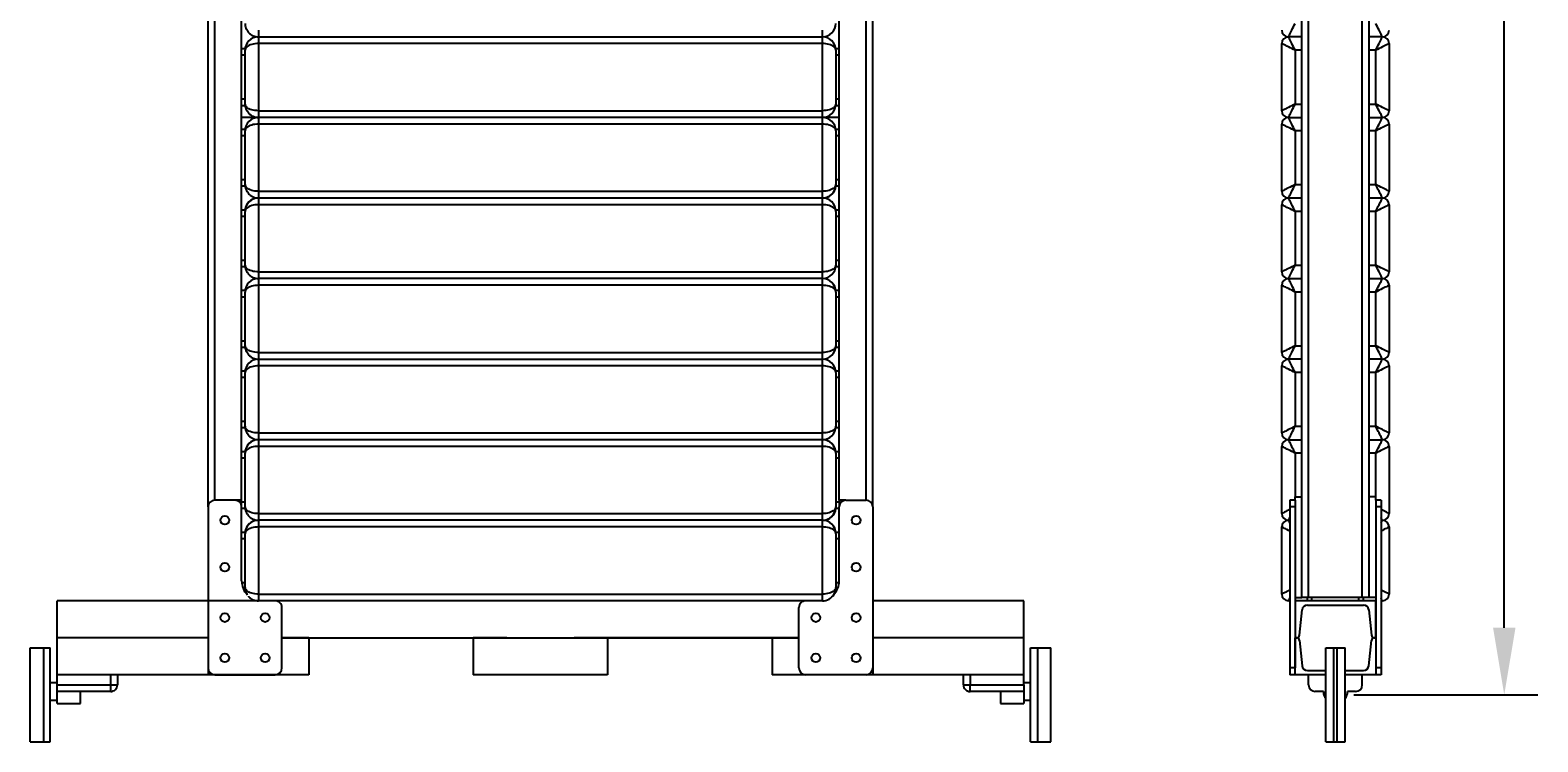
# Model space of a CAD drawing. Header units: millimetres. Extents: x -760 to 1485, y -100 to 3999.
# Drawn here: x -760 to 1485, y -100 to 960 of the extents above; entities that cross this region are included whole.
import ezdxf

# ---------------------------------------------------------------- set-up
doc = ezdxf.new("R2010")
doc.units = ezdxf.units.MM
doc.linetypes.add('SLD-Solid', pattern=[0])
doc.styles.get("Standard").update_dxf_attribs({"font": 'verdanai.ttf'})
doc.dimstyles.new('DimStyleALPx2', dxfattribs={"dimscale": 40, "dimtxt": 2.5, "dimasz": 2.5, "dimexe": 1.25, "dimexo": 0.625, "dimtad": 1, "dimdsep": 46, "dimtxsty": 'Standard', "dimcen": 2.5, "dimclrd": 60, "dimclre": 60, "dimadec": 0, "dimazin": 0, "dimtfac": 1, "dimtofl": 0, "dimtmove": 0, "dimatfit": 3, "dimfxl": 1, "dimarcsym": 0})

# ---------------------------------------------------------------- blocks, each defined once
blk = doc.blocks.new('*D1')
at = {"color": 60, "linetype": 'ByBlock', "lineweight": -2, "transparency": 16777216}
for p, q in [((1211.5, 3285), (1485.4, 3285)), ((1435.4, 70), (1435.4, 3185)), ((1211.5, -30), (1485.4, -30))]:
    blk.add_line(p, q, dxfattribs=at)
at = {"color": 60, "transparency": 16777216}
for points in [[(1418.7, 3185), (1452.1, 3185), (1435.4, 3285)], [(1418.7, 70), (1452.1, 70), (1435.4, -30)]]:
    blk.add_solid(points, dxfattribs=at)
at = {"layer": 'Defpoints', "color": 0, "transparency": 16777216}
for p in [(1186.5, 3285), (1435.4, 3285), (1186.5, -30)]:
    blk.add_point(p, dxfattribs=at)
at = {"color": 0, "transparency": 16777216, "insert": (1358.3, 1627.5), "char_height": 100, "attachment_point": 5, "rotation": 90}
blk.add_mtext('3315', dxfattribs=at)

msp = doc.modelspace()

# ---------------------------------------------------------------- linework, layer by layer
at = {"color": 7, "linetype": 'Continuous', "lineweight": 25}
for p, q in [((1134, 115), (1134, 3140)), ((1144, 115), (1144, 3140)), ((1224, 115), (1224, 3140)), ((1234, 265), (1234, 2989.999)), ((1134, 950), (1114, 950)), ((1254, 950), (1234, 950)), ((1104, 840), (1104, 940)), ((1124, 930), (1124, 850)), ((1244, 850), (1244, 930)), ((1264, 940), (1264, 840)), ((1104, 720), (1104, 820)), ((1114, 830), (1134, 830)), ((1124, 810), (1124, 730)), ((1234, 830), (1254, 830)), ((1244, 730), (1244, 810)), ((1264, 820), (1264, 720)), ((1104, 600), (1104, 700)), ((1134, 710), (1114, 710)), ((1254, 710), (1234, 710)), ((1264, 700), (1264, 600)), ((1124, 690), (1124, 610)), ((1244, 610), (1244, 690)), ((1114, 590), (1134, 590)), ((1234, 590), (1254, 590)), ((1104, 480), (1104, 580)), ((1124, 570), (1124, 490)), ((1244, 490), (1244, 570)), ((1264, 580), (1264, 480)), ((1104, 360), (1104, 460)), ((1134, 470), (1114, 470)), ((1124, 450), (1124, 370)), ((1254, 470), (1234, 470)), ((1244, 370), (1244, 450)), ((1264, 460), (1264, 360)), ((1104, 240), (1104, 340)), ((1114, 350), (1134, 350)), ((1234, 350), (1254, 350)), ((1264, 340), (1264, 240)), ((1124, 260), (1116, 260)), ((1116, 260), (1116, 250)), ((1124, 250), (1116, 250)), ((1116, 250), (1116, 10)), ((1124, 260), (1124, 265)), ((1124, 265), (1134, 265)), ((1124, 260), (1124, 250)), ((1124, 250), (1124, 10)), ((1134, 115), (1134, 265)), ((1234, 115), (1234, 265)), ((1244, 265), (1234, 265)), ((1244, 260), (1244, 265)), ((1252, 260), (1244, 260)), ((1244, 260), (1244, 250)), ((1252, 250), (1244, 250)), ((1244, 250), (1244, 10)), ((1252, 260), (1252, 250)), ((1252, 250), (1252, 10)), ((1116, 230), (1114, 230)), ((1254, 230), (1252, 230)), ((1104, 120), (1104, 220)), ((1264, 220), (1264, 120)), ((1124, 115), (1134, 115)), ((1144, 115), (1134, 115)), ((1224, 115), (1144, 115)), ((1234, 115), (1224, 115)), ((1244, 115), (1234, 115)), ((1116, 110), (1114, 110)), ((1124, 110), (1124, 55)), ((1244, 110), (1124, 110)), ((1130.364, 59.029), (1134.306, 96.536)), ((1142.262, 103.7), (1225.737, 103.7)), ((1233.694, 96.536), (1237.636, 59.029)), ((1244, 55), (1244, 110)), ((1254, 110), (1252, 110)), ((1124, 55), (1125.889, 55)), ((1124, 0), (1124, 55)), ((1130.364, 50.97), (1134.306, 13.464)), ((1233.694, 13.464), (1237.636, 50.97)), ((1242.111, 55), (1244, 55)), ((1244, 55), (1244, 0)), ((1124, 10), (1116, 10)), ((1116, 10), (1116, 0)), ((1142.262, 6.3), (1169.5, 6.3)), ((1198.5, 6.3), (1225.737, 6.3)), ((1252, 10), (1244, 10)), ((1252, 10), (1252, 0)), ((1124, 0), (1116, 0)), ((1144, 0), (1124, 0)), ((1144, -15), (1144, 0)), ((1169.5, 0), (1144, 0)), ((1224, 0), (1198.5, 0)), ((1224, -15), (1224, 0)), ((1244, 0), (1224, 0)), ((1252, 0), (1244, 0)), ((1166, -25), (1154, -25)), ((1214, -25), (1202, -25))]:
    msp.add_line(p, q, dxfattribs=at)
at = {"color": 7, "linetype": 'SLD-Solid', "lineweight": 25}
for p, q in [((-495, 250), (-495, 3000)), ((-445, 259.999), (-445, 3000)), ((445, 259.999), (445, 3000)), ((495, 250), (495, 3000)), ((-420, 960), (-420, 950)), ((-420, 950), (-420, 940)), ((-420, 950), (420, 950)), ((420, 950), (420, 960)), ((420, 940), (420, 950)), ((420.786, 949.985), (420.049, 950)), ((-445, 932.5), (-440, 932.5)), ((-440, 932.5), (-440, 930.572)), ((-440, 849.999), (-440, 929.999)), ((-420, 940), (-420, 839.999)), ((420, 940), (-420, 940)), ((420, 839.999), (420, 940)), ((440, 930.569), (440, 932.5)), ((440, 932.5), (445, 932.5)), ((440, 929.999), (440, 849.999)), ((-440, 847.5), (-445, 847.5)), ((-420, 839.999), (-420, 830)), ((-420, 839.999), (420, 839.999)), ((420, 830), (420, 839.999)), ((440, 847.5), (440, 849.999)), ((445, 847.5), (440, 847.5)), ((-420.314, 830), (-445, 830)), ((-445, 812.5), (-440, 812.5)), ((-440, 812.5), (-440, 810.571)), ((-440, 730), (-440, 809.999)), ((420, 830), (-420, 830)), ((-420, 830), (-420, 820)), ((-420, 820), (-420, 719.999)), ((420, 820), (-420, 820)), ((420, 820), (420, 830)), ((420, 719.999), (420, 820)), ((420.786, 829.985), (420.049, 830)), ((445, 830), (420.238, 830)), ((440, 810.569), (440, 812.5)), ((440, 812.5), (445, 812.5)), ((440, 809.999), (440, 730)), ((-440, 727.5), (-445, 727.5)), ((-420, 719.999), (-420, 710)), ((-420, 719.999), (420, 719.999)), ((420, 710), (420, 719.999)), ((440, 727.5), (440, 730)), ((445, 727.5), (440, 727.5)), ((420, 710), (-420, 710)), ((-420, 710), (-420, 700)), ((-420, 700), (-420, 599.999)), ((420, 700), (-420, 700)), ((420, 700), (420, 710)), ((420, 599.999), (420, 700)), ((420.786, 709.985), (420.049, 710)), ((-445, 692.5), (-440, 692.5)), ((-440, 692.5), (-440, 690.571)), ((-440, 610), (-440, 690)), ((440, 690.569), (440, 692.5)), ((440, 692.5), (445, 692.5)), ((440, 690), (440, 610)), ((-440, 607.5), (-445, 607.5)), ((440, 607.5), (440, 610)), ((445, 607.5), (440, 607.5)), ((-420, 599.999), (-420, 589.999)), ((-420, 599.999), (420, 599.999)), ((420, 589.999), (-420, 589.999)), ((-420, 589.999), (-420, 580)), ((420, 589.999), (420, 599.999)), ((420, 580), (420, 589.999)), ((-445, 572.499), (-440, 572.499)), ((-440, 572.499), (-440, 570.571)), ((-440, 490), (-440, 570)), ((-420, 580), (-420, 480)), ((420, 580), (-420, 580)), ((420, 480), (420, 580)), ((440, 570.569), (440, 572.499)), ((440, 572.499), (445, 572.499)), ((440, 570), (440, 490)), ((-440, 487.499), (-445, 487.499)), ((-420, 480), (-420, 469.999)), ((-420, 480), (420, 480)), ((420, 469.999), (420, 480)), ((440, 487.499), (440, 490)), ((445, 487.499), (440, 487.499)), ((-445, 452.499), (-440, 452.499)), ((-440, 452.499), (-440, 450.571)), ((-440, 370), (-440, 450)), ((-420, 469.999), (-420, 460)), ((-420, 469.999), (420, 469.999)), ((-420, 460), (-420, 360)), ((420, 460), (-420, 460)), ((420, 460), (420, 469.999)), ((420, 360), (420, 460)), ((420.786, 469.985), (420.049, 469.999)), ((440, 450.569), (440, 452.499)), ((440, 452.499), (445, 452.499)), ((440, 450), (440, 370)), ((-440, 367.499), (-445, 367.499)), ((-420, 360), (-420, 349.999)), ((420, 349.999), (420, 360)), ((440, 367.499), (440, 370)), ((445, 367.499), (440, 367.499)), ((420, 349.999), (-420, 349.999)), ((-50, 349.999), (-420, 349.999)), ((-420, 349.999), (-420, 339.999)), ((-420, 339.999), (-420, 240)), ((420, 339.999), (420, 349.999)), ((420, 240), (420, 339.999)), ((-445, 332.5), (-440, 332.5)), ((-440, 332.5), (-440, 330.571)), ((-440, 250), (-440, 330)), ((440, 330.569), (440, 332.5)), ((440, 332.5), (445, 332.5)), ((440, 330), (440, 250)), ((-495, 250), (-495, 9.999)), ((-455, 259.999), (-485, 259.999)), ((-445, 259.999), (-455, 259.999)), ((-445, 250), (-445, 259.999)), ((-445, 139.999), (-445, 250)), ((-440, 247.499), (-445, 247.499)), ((440, 247.499), (440, 250)), ((445, 247.499), (440, 247.499)), ((445, 259.999), (445, 250)), ((455, 259.999), (445, 259.999)), ((445, 139.999), (445, 250)), ((455, 259.999), (485, 259.999)), ((495, 250), (495, 9.999)), ((-420, 240), (-420, 230)), ((420, 230), (-420, 230)), ((-50, 230), (-420, 230)), ((-420, 230), (-420, 219.999)), ((420, 230), (420, 240)), ((420, 219.999), (420, 230)), ((-445, 212.5), (-440, 212.5)), ((-440, 212.5), (-440, 210.571)), ((-440, 130), (-440, 210)), ((-420, 219.999), (-420, 120)), ((420, 120), (420, 219.999)), ((440, 210.569), (440, 212.5)), ((440, 212.5), (445, 212.5)), ((440, 210), (440, 130)), ((-440, 127.5), (-442.272, 127.5)), ((-420, 120), (-420, 110)), ((420, 110), (420, 120)), ((440, 127.5), (440, 130)), ((442.272, 127.5), (440, 127.5)), ((-50, 110), (-720, 110)), ((420, 110), (-394.999, 110)), ((-385, 9.999), (-385, 99.999)), ((385, 9.999), (385, 99.999)), ((720, 110), (495, 110)), ((-495, 54.999), (-720, 54.999)), ((-385, 54.999), (-50, 54.999)), ((-345, 54.999), (-385, 54.999)), ((-345, 54.999), (-345, 0)), ((-100, 54.999), (385, 54.999)), ((-50, 54.999), (-100, 54.999)), ((-100, 54.999), (-100, 0)), ((345, 54.999), (50, 54.999)), ((100, 54.999), (100, 0)), ((385, 54.999), (345, 54.999)), ((345, 54.999), (345, 0)), ((720, 54.999), (495, 54.999)), ((-705, 0), (-720, 0)), ((-720, -15), (-720, 0)), ((-345, 0), (-720, 0)), ((-695, 0), (-705, 0)), ((-640, -15), (-640, 0)), ((-630, 0), (-630, -15)), ((-495, 9.999), (-495, 0)), ((-485, 0), (-395, 0)), ((100, 0), (-100, 0)), ((-50, 0), (-100, 0)), ((720, 0), (345, 0)), ((485, 0), (395, 0)), ((495, 9.999), (495, 0)), ((630, -15), (630, 0)), ((640, 0), (640, -15)), ((705, 0), (695, 0)), ((720, 0), (705, 0)), ((720, -15), (720, 0)), ((-720, -12), (-730, -12)), ((-720, -15), (-640, -15)), ((-720, -25.001), (-720, -15)), ((-640, -25.001), (-640, -15)), ((-640, -15), (-630, -15)), ((630, -15), (640, -15)), ((640, -25.001), (640, -15)), ((640, -15), (720, -15)), ((730, -12), (720, -12)), ((720, -15), (720, -25.001)), ((-730, -38), (-720, -38)), ((-640, -25.001), (-720, -25.001)), ((-720, -43), (-720, -25.001)), ((-720, -43), (-685, -43)), ((-685, -43), (-685, -25.001)), ((720, -25.001), (640, -25.001)), ((685, -25.001), (685, -43)), ((685, -43), (720, -43)), ((720, -25.001), (720, -43)), ((720, -38), (730, -38))]:
    msp.add_line(p, q, dxfattribs=at)
at = {"color": 8, "linetype": 'SLD-Solid', "lineweight": 25}
for p, q in [((-485, 259.999), (-485, 3000)), ((485, 259.999), (485, 3000)), ((-440, 922.5), (-445, 922.5)), ((445, 922.5), (440, 922.5)), ((-445, 857.5), (-440, 857.5)), ((440, 857.5), (445, 857.5)), ((-440, 802.5), (-445, 802.5)), ((445, 802.5), (440, 802.5)), ((-445, 737.499), (-440, 737.499)), ((440, 737.499), (445, 737.499)), ((-440, 682.5), (-445, 682.5)), ((445, 682.5), (440, 682.5)), ((-445, 617.499), (-440, 617.499)), ((440, 617.499), (445, 617.499)), ((-440, 562.5), (-445, 562.5)), ((445, 562.5), (440, 562.5)), ((-445, 497.499), (-440, 497.499)), ((440, 497.499), (445, 497.499)), ((-440, 442.5), (-445, 442.5)), ((445, 442.5), (440, 442.5)), ((-445, 377.5), (-440, 377.5)), ((-420, 360), (-50, 360)), ((-420, 360), (420, 360)), ((440, 377.5), (445, 377.5)), ((420, 339.999), (-420, 339.999)), ((-50, 339.999), (-420, 339.999)), ((-440, 322.499), (-445, 322.499)), ((445, 322.499), (440, 322.499)), ((-445, 257.5), (-440, 257.5)), ((440, 257.5), (445, 257.5)), ((-420, 240), (-50, 240)), ((-420, 240), (420, 240)), ((-440, 202.499), (-445, 202.499)), ((420, 219.999), (-420, 219.999)), ((-50, 219.999), (-420, 219.999)), ((445, 202.499), (440, 202.499)), ((-444.896, 137.5), (-440, 137.5)), ((440, 137.5), (444.896, 137.5)), ((-420, 120), (-50, 120)), ((-420, 120), (420, 120))]:
    msp.add_line(p, q, dxfattribs=at)
at = {"color": 8, "linetype": 'Continuous', "lineweight": 25}
for p, q in [((1134, 930), (1124, 930)), ((1244, 930), (1234, 930)), ((1124, 850), (1134, 850)), ((1234, 850), (1244, 850)), ((1134, 810), (1124, 810)), ((1244, 810), (1234, 810)), ((1124, 730), (1134, 730)), ((1234, 730), (1244, 730)), ((1134, 690), (1124, 690)), ((1244, 690), (1234, 690)), ((1124, 610), (1134, 610)), ((1234, 610), (1244, 610)), ((1134, 570), (1124, 570)), ((1244, 570), (1234, 570)), ((1124, 490), (1134, 490)), ((1234, 490), (1244, 490)), ((1134, 450), (1124, 450)), ((1244, 450), (1234, 450)), ((1124, 370), (1134, 370)), ((1234, 370), (1244, 370)), ((1134, 330), (1124, 330)), ((1124, 330), (1124, 265)), ((1244, 330), (1234, 330)), ((1244, 265), (1244, 330)), ((1142.386, 110), (1142.386, 115)), ((1149, 110), (1149, 115)), ((1219, 110), (1219, 115)), ((1225.614, 110), (1225.614, 115))]:
    msp.add_line(p, q, dxfattribs=at)
for p, q in [((-720, 0), (-720, 110)), ((720, 0), (720, 110)), ((-740, 39.999), (-740, -100)), ((740, 39.999), (740, -100))]:
    msp.add_line(p, q)
at = {"color": 2, "linetype": 'SLD-Solid', "lineweight": 25, "true_color": 0xf1eb1f}
for p, q in [((-760, -100), (-760, 40)), ((-760, 40), (-730, 40)), ((-730, -100), (-730, 40)), ((730, -100), (730, 40)), ((730, 40), (760, 40)), ((760, -100), (760, 40)), ((-760, -100), (-730, -100)), ((730, -100), (760, -100))]:
    msp.add_line(p, q, dxfattribs=at)
at = {"color": 2, "linetype": 'Continuous', "lineweight": 25, "true_color": 0xf1eb1f}
for p, q in [((1169.5, -100), (1169.5, 40)), ((1169.5, 40), (1181.5, 40)), ((1181.5, -100), (1181.5, 40)), ((1181.5, 40), (1186.5, 40)), ((1186.5, -100), (1186.5, 40)), ((1186.5, 40), (1198.5, 40)), ((1198.5, -100), (1198.5, 40)), ((1169.5, -100), (1181.5, -100)), ((1181.5, -100), (1186.5, -100)), ((1186.5, -100), (1198.5, -100))]:
    msp.add_line(p, q, dxfattribs=at)
at = {"color": 7, "linetype": 'Continuous', "lineweight": 25, "flags": 128}
for points in [[(1114, 950), (1114.086, 950.171), (1114.341, 950.681), (1114.761, 951.522), (1115.34, 952.679), (1116.066, 954.133), (1116.929, 955.858), (1117.912, 957.825), (1119, 960), (1120.173, 962.346), (1121.412, 964.823), (1122.695, 967.389), (1124, 970)], [(1254, 950), (1253.914, 950.171), (1253.659, 950.681), (1253.239, 951.522), (1252.66, 952.679), (1251.934, 954.133), (1251.071, 955.858), (1250.088, 957.825), (1249, 960), (1247.827, 962.346), (1246.588, 964.823), (1245.305, 967.389), (1244, 970)], [(1124, 930), (1122.695, 932.61), (1121.412, 935.176), (1120.173, 937.653), (1119, 940), (1117.912, 942.175), (1116.929, 944.142), (1116.066, 945.867), (1115.34, 947.32), (1114.761, 948.477), (1114.341, 949.318), (1114.086, 949.829), (1114, 950)], [(1244, 930), (1245.305, 932.61), (1246.588, 935.176), (1247.827, 937.653), (1249, 940), (1250.088, 942.175), (1251.071, 944.142), (1251.934, 945.867), (1252.66, 947.32), (1253.239, 948.477), (1253.659, 949.318), (1253.914, 949.829), (1254, 950)], [(1124, 930), (1121.389, 931.305), (1118.824, 932.588), (1116.346, 933.827), (1114, 935), (1111.825, 936.087), (1109.858, 937.071), (1108.133, 937.933), (1106.679, 938.66), (1105.522, 939.239), (1104.681, 939.659), (1104.171, 939.914), (1104, 940)], [(1264, 940), (1263.829, 939.914), (1263.318, 939.659), (1262.478, 939.239), (1261.32, 938.66), (1259.867, 937.933), (1258.142, 937.071), (1256.175, 936.087), (1254, 935), (1251.654, 933.827), (1249.176, 932.588), (1246.61, 931.305), (1244, 930)], [(1124, 850), (1121.389, 848.695), (1118.824, 847.412), (1116.346, 846.173), (1114, 845), (1111.825, 843.912), (1109.858, 842.929), (1108.133, 842.066), (1106.679, 841.34), (1105.522, 840.761), (1104.681, 840.34), (1104.171, 840.085), (1104, 840)], [(1114, 830), (1114.086, 830.171), (1114.341, 830.681), (1114.761, 831.522), (1115.34, 832.679), (1116.066, 834.133), (1116.929, 835.858), (1117.912, 837.825), (1119, 840), (1120.173, 842.346), (1121.412, 844.823), (1122.695, 847.389), (1124, 850)], [(1264, 840), (1263.829, 840.085), (1263.318, 840.34), (1262.478, 840.761), (1261.32, 841.34), (1259.867, 842.066), (1258.142, 842.929), (1256.175, 843.912), (1254, 845), (1251.654, 846.173), (1249.176, 847.412), (1246.61, 848.695), (1244, 850)], [(1254, 830), (1253.914, 830.171), (1253.659, 830.681), (1253.239, 831.522), (1252.66, 832.679), (1251.934, 834.133), (1251.071, 835.858), (1250.088, 837.825), (1249, 840), (1247.827, 842.346), (1246.588, 844.823), (1245.305, 847.389), (1244, 850)], [(1124, 810), (1121.389, 811.305), (1118.824, 812.588), (1116.346, 813.827), (1114, 815), (1111.825, 816.087), (1109.858, 817.071), (1108.133, 817.933), (1106.679, 818.66), (1105.522, 819.239), (1104.681, 819.659), (1104.171, 819.914), (1104, 820)], [(1124, 810), (1122.695, 812.61), (1121.412, 815.176), (1120.173, 817.654), (1119, 820), (1117.912, 822.175), (1116.929, 824.142), (1116.066, 825.867), (1115.34, 827.32), (1114.761, 828.478), (1114.341, 829.318), (1114.086, 829.829), (1114, 830)], [(1244, 810), (1245.305, 812.61), (1246.588, 815.176), (1247.827, 817.654), (1249, 820), (1250.088, 822.175), (1251.071, 824.142), (1251.934, 825.867), (1252.66, 827.32), (1253.239, 828.478), (1253.659, 829.318), (1253.914, 829.829), (1254, 830)], [(1264, 820), (1263.829, 819.914), (1263.318, 819.659), (1262.478, 819.239), (1261.32, 818.66), (1259.867, 817.933), (1258.142, 817.071), (1256.175, 816.087), (1254, 815), (1251.654, 813.827), (1249.176, 812.588), (1246.61, 811.305), (1244, 810)], [(1124, 730), (1121.389, 728.695), (1118.824, 727.412), (1116.346, 726.173), (1114, 725), (1111.825, 723.912), (1109.858, 722.929), (1108.133, 722.066), (1106.679, 721.34), (1105.522, 720.761), (1104.681, 720.341), (1104.171, 720.086), (1104, 720)], [(1114, 710), (1114.086, 710.171), (1114.341, 710.681), (1114.761, 711.522), (1115.34, 712.679), (1116.066, 714.133), (1116.929, 715.858), (1117.912, 717.825), (1119, 720), (1120.173, 722.346), (1121.412, 724.823), (1122.695, 727.389), (1124, 730)], [(1264, 720), (1263.829, 720.086), (1263.318, 720.341), (1262.478, 720.761), (1261.32, 721.34), (1259.867, 722.066), (1258.142, 722.929), (1256.175, 723.912), (1254, 725), (1251.654, 726.173), (1249.176, 727.412), (1246.61, 728.695), (1244, 730)], [(1254, 710), (1253.914, 710.171), (1253.659, 710.681), (1253.239, 711.522), (1252.66, 712.679), (1251.934, 714.133), (1251.071, 715.858), (1250.088, 717.825), (1249, 720), (1247.827, 722.346), (1246.588, 724.823), (1245.305, 727.389), (1244, 730)], [(1124, 690), (1121.389, 691.305), (1118.824, 692.588), (1116.346, 693.827), (1114, 695), (1111.825, 696.087), (1109.858, 697.071), (1108.133, 697.933), (1106.679, 698.66), (1105.522, 699.239), (1104.681, 699.659), (1104.171, 699.914), (1104, 700)], [(1124, 690), (1122.695, 692.61), (1121.412, 695.176), (1120.173, 697.653), (1119, 700), (1117.912, 702.175), (1116.929, 704.142), (1116.066, 705.867), (1115.34, 707.32), (1114.761, 708.477), (1114.341, 709.318), (1114.086, 709.829), (1114, 710)], [(1244, 690), (1245.305, 692.61), (1246.588, 695.176), (1247.827, 697.653), (1249, 700), (1250.088, 702.175), (1251.071, 704.142), (1251.934, 705.867), (1252.66, 707.32), (1253.239, 708.477), (1253.659, 709.318), (1253.914, 709.829), (1254, 710)], [(1264, 700), (1263.829, 699.914), (1263.318, 699.659), (1262.478, 699.239), (1261.32, 698.66), (1259.867, 697.933), (1258.142, 697.071), (1256.175, 696.087), (1254, 695), (1251.654, 693.827), (1249.176, 692.588), (1246.61, 691.305), (1244, 690)], [(1124, 610), (1121.389, 608.695), (1118.824, 607.412), (1116.346, 606.173), (1114, 605), (1111.825, 603.912), (1109.858, 602.929), (1108.133, 602.066), (1106.679, 601.34), (1105.522, 600.761), (1104.681, 600.34), (1104.171, 600.085), (1104, 600)], [(1114, 590), (1114.086, 590.171), (1114.341, 590.681), (1114.761, 591.522), (1115.34, 592.679), (1116.066, 594.133), (1116.929, 595.858), (1117.912, 597.825), (1119, 600), (1120.173, 602.346), (1121.412, 604.823), (1122.695, 607.389), (1124, 610)], [(1264, 600), (1263.829, 600.085), (1263.318, 600.34), (1262.478, 600.761), (1261.32, 601.34), (1259.867, 602.066), (1258.142, 602.929), (1256.175, 603.912), (1254, 605), (1251.654, 606.173), (1249.176, 607.412), (1246.61, 608.695), (1244, 610)], [(1254, 590), (1253.914, 590.171), (1253.659, 590.681), (1253.239, 591.522), (1252.66, 592.679), (1251.934, 594.133), (1251.071, 595.858), (1250.088, 597.825), (1249, 600), (1247.827, 602.346), (1246.588, 604.823), (1245.305, 607.389), (1244, 610)], [(1124, 570), (1122.695, 572.61), (1121.412, 575.176), (1120.173, 577.654), (1119, 580), (1117.912, 582.175), (1116.929, 584.142), (1116.066, 585.867), (1115.34, 587.32), (1114.761, 588.477), (1114.341, 589.318), (1114.086, 589.829), (1114, 590)], [(1244, 570), (1245.305, 572.61), (1246.588, 575.176), (1247.827, 577.654), (1249, 580), (1250.088, 582.175), (1251.071, 584.142), (1251.934, 585.867), (1252.66, 587.32), (1253.239, 588.477), (1253.659, 589.318), (1253.914, 589.829), (1254, 590)], [(1124, 570), (1121.389, 571.305), (1118.824, 572.588), (1116.346, 573.827), (1114, 575), (1111.825, 576.087), (1109.858, 577.071), (1108.133, 577.933), (1106.679, 578.66), (1105.522, 579.239), (1104.681, 579.659), (1104.171, 579.914), (1104, 580)], [(1264, 580), (1263.829, 579.914), (1263.318, 579.659), (1262.478, 579.239), (1261.32, 578.66), (1259.867, 577.933), (1258.142, 577.071), (1256.175, 576.087), (1254, 575), (1251.654, 573.827), (1249.176, 572.588), (1246.61, 571.305), (1244, 570)], [(1124, 490), (1121.389, 488.695), (1118.824, 487.412), (1116.346, 486.173), (1114, 485), (1111.825, 483.912), (1109.858, 482.929), (1108.133, 482.066), (1106.679, 481.34), (1105.522, 480.761), (1104.681, 480.341), (1104.171, 480.085), (1104, 480)], [(1114, 470), (1114.086, 470.171), (1114.341, 470.681), (1114.761, 471.522), (1115.34, 472.679), (1116.066, 474.133), (1116.929, 475.858), (1117.912, 477.825), (1119, 480), (1120.173, 482.346), (1121.412, 484.824), (1122.695, 487.389), (1124, 490)], [(1264, 480), (1263.829, 480.085), (1263.318, 480.341), (1262.478, 480.761), (1261.32, 481.34), (1259.867, 482.066), (1258.142, 482.929), (1256.175, 483.912), (1254, 485), (1251.654, 486.173), (1249.176, 487.412), (1246.61, 488.695), (1244, 490)], [(1254, 470), (1253.914, 470.171), (1253.659, 470.681), (1253.239, 471.522), (1252.66, 472.679), (1251.934, 474.133), (1251.071, 475.858), (1250.088, 477.825), (1249, 480), (1247.827, 482.346), (1246.588, 484.824), (1245.305, 487.389), (1244, 490)], [(1124, 450), (1121.389, 451.305), (1118.824, 452.588), (1116.346, 453.827), (1114, 455), (1111.825, 456.087), (1109.858, 457.071), (1108.133, 457.933), (1106.679, 458.66), (1105.522, 459.239), (1104.681, 459.659), (1104.171, 459.914), (1104, 460)], [(1124, 450), (1122.695, 452.61), (1121.412, 455.176), (1120.173, 457.653), (1119, 460), (1117.912, 462.175), (1116.929, 464.142), (1116.066, 465.867), (1115.34, 467.32), (1114.761, 468.477), (1114.341, 469.318), (1114.086, 469.829), (1114, 470)], [(1244, 450), (1245.305, 452.61), (1246.588, 455.176), (1247.827, 457.653), (1249, 460), (1250.088, 462.175), (1251.071, 464.142), (1251.934, 465.867), (1252.66, 467.32), (1253.239, 468.477), (1253.659, 469.318), (1253.914, 469.829), (1254, 470)], [(1264, 460), (1263.829, 459.914), (1263.318, 459.659), (1262.478, 459.239), (1261.32, 458.66), (1259.867, 457.933), (1258.142, 457.071), (1256.175, 456.087), (1254, 455), (1251.654, 453.827), (1249.176, 452.588), (1246.61, 451.305), (1244, 450)], [(1124, 370), (1121.389, 368.695), (1118.824, 367.412), (1116.346, 366.173), (1114, 365), (1111.825, 363.912), (1109.858, 362.929), (1108.133, 362.066), (1106.679, 361.34), (1105.522, 360.761), (1104.681, 360.341), (1104.171, 360.085), (1104, 360)], [(1114, 350), (1114.086, 350.171), (1114.341, 350.681), (1114.761, 351.522), (1115.34, 352.679), (1116.066, 354.133), (1116.929, 355.858), (1117.912, 357.825), (1119, 360), (1120.173, 362.346), (1121.412, 364.823), (1122.695, 367.389), (1124, 370)], [(1264, 360), (1263.829, 360.085), (1263.318, 360.341), (1262.478, 360.761), (1261.32, 361.34), (1259.867, 362.066), (1258.142, 362.929), (1256.175, 363.912), (1254, 365), (1251.654, 366.173), (1249.176, 367.412), (1246.61, 368.695), (1244, 370)], [(1254, 350), (1253.914, 350.171), (1253.659, 350.681), (1253.239, 351.522), (1252.66, 352.679), (1251.934, 354.133), (1251.071, 355.858), (1250.088, 357.825), (1249, 360), (1247.827, 362.346), (1246.588, 364.823), (1245.305, 367.389), (1244, 370)], [(1124, 330), (1121.389, 331.305), (1118.824, 332.588), (1116.346, 333.827), (1114, 335), (1111.825, 336.088), (1109.858, 337.071), (1108.133, 337.933), (1106.679, 338.66), (1105.522, 339.239), (1104.681, 339.659), (1104.171, 339.914), (1104, 340)], [(1124, 330), (1122.695, 332.61), (1121.412, 335.176), (1120.173, 337.654), (1119, 340), (1117.912, 342.175), (1116.929, 344.142), (1116.066, 345.867), (1115.34, 347.32), (1114.761, 348.477), (1114.341, 349.318), (1114.086, 349.829), (1114, 350)], [(1244, 330), (1245.305, 332.61), (1246.588, 335.176), (1247.827, 337.654), (1249, 340), (1250.088, 342.175), (1251.071, 344.142), (1251.934, 345.867), (1252.66, 347.32), (1253.239, 348.477), (1253.659, 349.318), (1253.914, 349.829), (1254, 350)], [(1264, 340), (1263.829, 339.914), (1263.318, 339.659), (1262.478, 339.239), (1261.32, 338.66), (1259.867, 337.933), (1258.142, 337.071), (1256.175, 336.088), (1254, 335), (1251.654, 333.827), (1249.176, 332.588), (1246.61, 331.305), (1244, 330)]]:
    msp.add_lwpolyline(points, dxfattribs=at)
at = {"color": 7, "linetype": 'SLD-Solid', "lineweight": 25, "flags": 128}
for points in [[(435.157, 943.061), (434.934, 943.315), (433.723, 944.56)], [(-420, 940), (-422.611, 939.914), (-425.176, 939.659), (-427.654, 939.239), (-430, 938.66), (-432.175, 937.933), (-434.142, 937.071), (-435.867, 936.088), (-437.321, 934.999), (-438.478, 933.826), (-439.319, 932.588), (-439.829, 931.305), (-440, 929.999)], [(440, 929.999), (439.829, 931.305), (439.319, 932.588), (438.478, 933.826), (437.321, 934.999), (435.867, 936.088), (434.142, 937.071), (432.175, 937.933), (430, 938.66), (427.654, 939.239), (425.176, 939.659), (422.611, 939.914), (420, 940)], [(440.004, 930.46), (439.741, 933.268), (439.69, 933.561)], [(-420, 839.999), (-422.611, 840.085), (-425.176, 840.341), (-427.654, 840.761), (-430, 841.339), (-432.175, 842.066), (-434.142, 842.929), (-435.867, 843.912), (-437.321, 844.999), (-438.478, 846.172), (-439.319, 847.411), (-439.829, 848.695), (-440, 849.999)], [(440, 849.999), (439.829, 848.695), (439.319, 847.411), (438.478, 846.172), (437.321, 844.999), (435.867, 843.912), (434.142, 842.929), (432.175, 842.066), (430, 841.339), (427.654, 840.761), (425.176, 840.341), (422.611, 840.085), (420, 839.999)], [(-420, 820), (-422.611, 819.914), (-425.176, 819.659), (-427.654, 819.239), (-430, 818.66), (-432.175, 817.933), (-434.142, 817.071), (-435.867, 816.088), (-437.321, 815), (-438.478, 813.827), (-439.319, 812.588), (-439.829, 811.305), (-440, 809.999)], [(440, 809.999), (439.829, 811.305), (439.319, 812.588), (438.478, 813.827), (437.321, 815), (435.867, 816.088), (434.142, 817.071), (432.175, 817.933), (430, 818.66), (427.654, 819.239), (425.176, 819.659), (422.611, 819.914), (420, 820)], [(435.157, 823.061), (434.934, 823.315), (433.723, 824.559)], [(440.004, 810.46), (439.741, 813.268), (439.69, 813.561)], [(-420, 719.999), (-422.611, 720.085), (-425.176, 720.341), (-427.654, 720.761), (-430, 721.339), (-432.175, 722.066), (-434.142, 722.929), (-435.867, 723.912), (-437.321, 724.999), (-438.478, 726.172), (-439.319, 727.411), (-439.829, 728.694), (-440, 730)], [(440, 730), (439.829, 728.694), (439.319, 727.411), (438.478, 726.172), (437.321, 724.999), (435.867, 723.912), (434.142, 722.929), (432.175, 722.066), (430, 721.339), (427.654, 720.761), (425.176, 720.341), (422.611, 720.085), (420, 719.999)], [(-420, 700), (-422.611, 699.914), (-425.176, 699.659), (-427.654, 699.239), (-430, 698.66), (-432.175, 697.933), (-434.142, 697.071), (-435.867, 696.087), (-437.321, 695), (-438.478, 693.827), (-439.319, 692.588), (-439.829, 691.305), (-440, 690)], [(440, 690), (439.829, 691.305), (439.319, 692.588), (438.478, 693.827), (437.321, 695), (435.867, 696.087), (434.142, 697.071), (432.175, 697.933), (430, 698.66), (427.654, 699.239), (425.176, 699.659), (422.611, 699.914), (420, 700)], [(435.157, 703.061), (434.934, 703.315), (433.723, 704.559)], [(440.004, 690.46), (439.741, 693.268), (439.69, 693.562)], [(-420, 599.999), (-422.611, 600.085), (-425.176, 600.341), (-427.654, 600.76), (-430, 601.339), (-432.175, 602.066), (-434.142, 602.928), (-435.867, 603.912), (-437.321, 605), (-438.478, 606.173), (-439.319, 607.411), (-439.829, 608.694), (-440, 610)], [(440, 610), (439.829, 608.694), (439.319, 607.411), (438.478, 606.173), (437.321, 605), (435.867, 603.912), (434.142, 602.928), (432.175, 602.066), (430, 601.339), (427.654, 600.76), (425.176, 600.341), (422.611, 600.085), (420, 599.999)], [(-420, 580), (-422.611, 579.914), (-425.176, 579.659), (-427.654, 579.239), (-430, 578.66), (-432.175, 577.933), (-434.142, 577.07), (-435.867, 576.087), (-437.321, 575), (-438.478, 573.827), (-439.319, 572.588), (-439.829, 571.305), (-440, 570)], [(440, 570), (439.829, 571.305), (439.319, 572.588), (438.478, 573.827), (437.321, 575), (435.867, 576.087), (434.142, 577.07), (432.175, 577.933), (430, 578.66), (427.654, 579.239), (425.176, 579.659), (422.611, 579.914), (420, 580)], [(-420, 480), (-422.611, 480.085), (-425.176, 480.34), (-427.654, 480.761), (-430, 481.339), (-432.175, 482.066), (-434.142, 482.928), (-435.867, 483.912), (-437.321, 485), (-438.478, 486.173), (-439.319, 487.411), (-439.829, 488.694), (-440, 490)], [(440, 490), (439.829, 488.694), (439.319, 487.411), (438.478, 486.173), (437.321, 485), (435.867, 483.912), (434.142, 482.928), (432.175, 482.066), (430, 481.339), (427.654, 480.761), (425.176, 480.34), (422.611, 480.085), (420, 480)], [(-420, 460), (-422.611, 459.914), (-425.176, 459.659), (-427.654, 459.238), (-430, 458.66), (-432.175, 457.933), (-434.142, 457.07), (-435.867, 456.087), (-437.321, 455), (-438.478, 453.827), (-439.319, 452.588), (-439.829, 451.304), (-440, 450)], [(440, 450), (439.829, 451.304), (439.319, 452.588), (438.478, 453.827), (437.321, 455), (435.867, 456.087), (434.142, 457.07), (432.175, 457.933), (430, 458.66), (427.654, 459.238), (425.176, 459.659), (422.611, 459.914), (420, 460)], [(435.157, 463.06), (434.934, 463.315), (433.723, 464.56)], [(440.004, 450.46), (439.741, 453.267), (439.69, 453.562)], [(-420, 360), (-422.611, 360.085), (-425.176, 360.34), (-427.654, 360.761), (-430, 361.34), (-432.175, 362.066), (-434.142, 362.928), (-435.867, 363.912), (-437.321, 365), (-438.478, 366.173), (-439.319, 367.412), (-439.829, 368.694), (-440, 370)], [(440, 370), (439.829, 368.694), (439.319, 367.412), (438.478, 366.173), (437.321, 365), (435.867, 363.912), (434.142, 362.928), (432.175, 362.066), (430, 361.34), (427.654, 360.761), (425.176, 360.34), (422.611, 360.085), (420, 360)], [(-420, 339.999), (-422.611, 339.914), (-425.176, 339.659), (-427.654, 339.238), (-430, 338.66), (-432.175, 337.934), (-434.142, 337.07), (-435.867, 336.087), (-437.321, 335), (-438.478, 333.826), (-439.319, 332.588), (-439.829, 331.305), (-440, 330)], [(440, 330), (439.829, 331.305), (439.319, 332.588), (438.478, 333.826), (437.321, 335), (435.867, 336.087), (434.142, 337.07), (432.175, 337.934), (430, 338.66), (427.654, 339.238), (425.176, 339.659), (422.611, 339.914), (420, 339.999)], [(-420, 240), (-422.611, 240.086), (-425.176, 240.34), (-427.654, 240.761), (-430, 241.34), (-432.175, 242.066), (-434.142, 242.929), (-435.867, 243.912), (-437.321, 245), (-438.478, 246.173), (-439.319, 247.412), (-439.829, 248.694), (-440, 250)], [(440, 250), (439.829, 248.694), (439.319, 247.412), (438.478, 246.173), (437.321, 245), (435.867, 243.912), (434.142, 242.929), (432.175, 242.066), (430, 241.34), (427.654, 240.761), (425.176, 240.34), (422.611, 240.086), (420, 240)], [(-420, 219.999), (-422.611, 219.914), (-425.176, 219.659), (-427.654, 219.238), (-430, 218.66), (-432.175, 217.933), (-434.142, 217.071), (-435.867, 216.087), (-437.321, 214.999), (-438.478, 213.826), (-439.319, 212.587), (-439.829, 211.305), (-440, 210)], [(440, 210), (439.829, 211.305), (439.319, 212.587), (438.478, 213.826), (437.321, 214.999), (435.867, 216.087), (434.142, 217.071), (432.175, 217.933), (430, 218.66), (427.654, 219.238), (425.176, 219.659), (422.611, 219.914), (420, 219.999)], [(-420, 120), (-422.611, 120.085), (-425.176, 120.34), (-427.654, 120.761), (-430, 121.34), (-432.175, 122.066), (-434.142, 122.929), (-435.867, 123.912), (-437.321, 125), (-438.478, 126.173), (-439.319, 127.412), (-439.829, 128.695), (-440, 130)], [(440, 130), (439.829, 128.695), (439.319, 127.412), (438.478, 126.173), (437.321, 125), (435.867, 123.912), (434.142, 122.929), (432.175, 122.066), (430, 121.34), (427.654, 120.761), (425.176, 120.34), (422.611, 120.085), (420, 120)]]:
    msp.add_lwpolyline(points, dxfattribs=at)
at = {"color": 8, "linetype": 'Continuous', "lineweight": 25, "flags": 128}
for points in [[(1116, 246), (1114, 245), (1111.825, 243.912), (1109.858, 242.929), (1108.133, 242.066), (1106.679, 241.34), (1105.522, 240.761), (1104.681, 240.341), (1104.171, 240.085), (1104, 240)], [(1114, 230), (1114.086, 230.171), (1114.341, 230.681), (1114.761, 231.522), (1115.34, 232.679), (1116, 234)], [(1116, 226), (1115.34, 227.32), (1114.761, 228.477), (1114.341, 229.318), (1114.086, 229.829), (1114, 230)], [(1264, 240), (1263.829, 240.085), (1263.318, 240.341), (1262.478, 240.761), (1261.32, 241.34), (1259.867, 242.066), (1258.142, 242.929), (1256.175, 243.912), (1254, 245), (1252, 246)], [(1254, 230), (1253.914, 230.171), (1253.659, 230.681), (1253.239, 231.522), (1252.66, 232.679), (1252, 234)], [(1252, 226), (1252.66, 227.32), (1253.239, 228.477), (1253.659, 229.318), (1253.914, 229.829), (1254, 230)], [(1116, 214), (1114, 215), (1111.825, 216.087), (1109.858, 217.071), (1108.133, 217.933), (1106.679, 218.66), (1105.522, 219.239), (1104.681, 219.659), (1104.171, 219.914), (1104, 220)], [(1264, 220), (1263.829, 219.914), (1263.318, 219.659), (1262.478, 219.239), (1261.32, 218.66), (1259.867, 217.933), (1258.142, 217.071), (1256.175, 216.087), (1254, 215), (1252, 214)], [(1116, 126), (1114, 125), (1111.825, 123.912), (1109.858, 122.929), (1108.133, 122.066), (1106.679, 121.34), (1105.522, 120.761), (1104.681, 120.341), (1104.171, 120.085), (1104, 120)], [(1114, 110), (1114.086, 110.171), (1114.341, 110.681), (1114.761, 111.522), (1115.34, 112.679), (1116, 114)], [(1264, 120), (1263.829, 120.085), (1263.318, 120.341), (1262.478, 120.761), (1261.32, 121.34), (1259.867, 122.066), (1258.142, 122.929), (1256.175, 123.912), (1254, 125), (1252, 126)], [(1254, 110), (1253.914, 110.171), (1253.659, 110.681), (1253.239, 111.522), (1252.66, 112.679), (1252, 114)]]:
    msp.add_lwpolyline(points, dxfattribs=at)
at = {"color": 7, "linetype": 'SLD-Solid', "lineweight": 25}
for centre in [(-470, 230), (470, 230), (-470, 159.999), (470, 159.999), (-470, 85), (-410, 85), (410, 85), (470, 85), (-470, 25), (-410, 24.999), (410, 24.999), (470, 25)]:
    msp.add_circle(centre, 6.5, dxfattribs=at)
for centre, radius, start, end in [((420.001, 969.999), 19.999, 269.998269, 0.000279), ((-419.999, 929.999), 20.001, 90.002569, 179.998712), ((419.999, 929.999), 20.001, 0.001288, 89.997431), ((420.001, 849.999), 19.999, 269.998269, 0.000279), ((-419.999, 809.999), 20.001, 90.002569, 179.998712), ((419.999, 809.999), 20.001, 0.001288, 89.997431), ((420.001, 729.999), 19.999, 269.998269, 0.000279), ((420.159, 729.998), 19.998, 269.995304, 352.823703), ((-420.012, 690.002), 19.998, 90.10779, 178.657658), ((-419.999, 689.999), 20.001, 90.002569, 179.998712), ((-420.157, 690), 20, 90.000725, 172.818281), ((419.999, 689.999), 20.001, 0.001288, 89.997431), ((419.999, 610.001), 20.001, 270.003705, 359.997575), ((-420.001, 570), 19.999, 89.998269, 180.000279), ((420.001, 570), 19.999, 359.999721, 90.001731), ((420.014, 570.003), 19.996, 1.309559, 89.897712), ((419.999, 490), 20.001, 270.002569, 359.998712), ((-420.001, 450), 19.999, 89.998269, 180.000279), ((420.001, 450), 19.999, 359.999721, 90.001731), ((419.999, 370), 20.001, 270.002569, 359.998712), ((-420.012, 330.002), 19.997, 90.106726, 178.655924), ((-420.001, 330), 19.999, 89.998269, 180.000279), ((420.001, 330), 19.999, 359.999721, 90.001731), ((420.014, 330.004), 19.996, 1.309559, 89.897712), ((-485, 250), 10, 89.998215, 179.997687), ((-455, 250), 10, 0.002313, 90.001956), ((420, 249.999), 20, 269.999824, 0.001457), ((420.157, 250), 20, 270.000725, 352.818281), ((455, 250), 10, 89.998044, 179.997687), ((485, 250), 10, 0.002313, 90.001785), ((-420.001, 210), 19.999, 89.998269, 180.000279), ((-420.157, 209.999), 20, 90.000725, 172.818281), ((420.001, 210), 19.999, 359.999721, 90.001731), ((420.012, 210.002), 19.998, 1.31503, 89.89224), ((-415.003, 139.999), 29.997, 179.998528, 224.375931), ((415.003, 139.999), 29.997, 315.624069, 0.001472), ((419.999, 130.004), 20.005, 270.003391, 329.588152), ((419.979, 130.005), 20.021, 329.597056, 359.984664), ((420.156, 129.999), 20.001, 331.213173, 352.820175), ((-395, 100), 10, 359.996849, 90.001956), ((395, 100), 10, 89.998044, 180.003151), ((-485, 10), 10, 180.002313, 270.001785), ((-395, 10), 10, 269.998044, 359.997687), ((395, 10), 10, 180.002313, 270.001956), ((485, 10), 10, 269.998215, 359.997687), ((-640, -15.001), 10, 269.998044, 0.003151), ((640, -15.001), 10, 179.996849, 270.001956)]:
    msp.add_arc(centre, radius, start, end, dxfattribs=at)
at = {"color": 7, "linetype": 'Continuous', "lineweight": 25}
for centre, radius, start, end in [((1114, 960), 10, 180, 270), ((1114, 940), 10, 90, 180), ((1254, 960), 10, 270, 0), ((1254, 940), 10, 0, 90), ((1114, 840), 10, 180, 270), ((1254, 840), 10, 270, 0), ((1114, 820), 10, 90, 180), ((1254, 820), 10, 0, 90), ((1114, 720), 10, 180, 270), ((1254, 720), 10, 270, 0), ((1114, 700), 10, 90, 180), ((1254, 700), 10, 0, 90), ((1114, 600), 10, 180, 270), ((1114, 580), 10, 90, 180), ((1254, 600), 10, 270, 0), ((1254, 580), 10, 0, 90), ((1114, 480), 10, 180, 270), ((1254, 480), 10, 270, 0), ((1114, 460), 10, 90, 180), ((1254, 460), 10, 0, 90), ((1114, 360), 10, 180, 270), ((1254, 360), 10, 270, 0), ((1114, 340), 10, 90, 180), ((1254, 340), 10, 0, 90), ((1114, 240), 10, 180, 270), ((1114, 220), 10, 90, 180), ((1254, 240), 10, 270, 0), ((1254, 220), 10, 0, 90), ((1114, 120), 10, 180, 270), ((1254, 120), 10, 270, 0), ((1142.262, 95.7), 8, 90, 174), ((1225.737, 95.7), 8, 6, 90), ((1125.889, 59.5), 4.5, 270, 354), ((1125.889, 50.5), 4.5, 6, 90), ((1242.111, 59.5), 4.5, 186, 270), ((1242.111, 50.5), 4.5, 90, 174), ((1142.262, 14.3), 8, 186, 270), ((1225.737, 14.3), 8, 270, 354), ((1154, -15), 10, 180, 270), ((1214, -15), 10, 270, 0), ((1184, -25), 18, 180, 216.336058), ((1184, -25), 18, 323.663942, 0)]:
    msp.add_arc(centre, radius, start, end, dxfattribs=at)
at = {"color": 7, "linetype": 'SLD-Solid', "lineweight": 25}
for points, knots in [([(-440, 969.999), (-439.937, 968.832), (-439.809, 966.449), (-438.775, 962.918), (-437.09, 959.492), (-434.682, 956.329), (-431.61, 953.613), (-427.997, 951.562), (-424.061, 950.244), (-421.339, 950.08), (-420, 950)], [0, 0, 0, 0, 0.11171898, 0.22809807, 0.34952341, 0.47596284, 0.60660062, 0.73959969, 0.87188309, 1, 1, 1, 1]), ([(-440, 849.999), (-439.937, 848.832), (-439.809, 846.449), (-438.775, 842.919), (-437.09, 839.492), (-434.682, 836.329), (-431.61, 833.613), (-427.997, 831.562), (-424.061, 830.244), (-421.339, 830.08), (-420, 830)], [0, 0, 0, 0, 0.11171898, 0.22809807, 0.34952341, 0.47596284, 0.60660062, 0.73959969, 0.87188309, 1, 1, 1, 1]), ([(-440, 730), (-439.937, 728.832), (-439.809, 726.449), (-438.775, 722.919), (-437.09, 719.492), (-434.682, 716.329), (-431.61, 713.613), (-427.997, 711.562), (-424.061, 710.244), (-421.339, 710.08), (-420, 710)], [0, 0, 0, 0, 0.11171898, 0.22809807, 0.34952341, 0.47596284, 0.60660062, 0.73959969, 0.87188309, 1, 1, 1, 1]), ([(-440, 610), (-439.937, 608.832), (-439.809, 606.449), (-438.775, 602.919), (-437.09, 599.492), (-434.682, 596.329), (-431.61, 593.614), (-427.997, 591.562), (-424.061, 590.244), (-421.339, 590.08), (-420, 589.999)], [0, 0, 0, 0, 0.11171863, 0.22809736, 0.34952232, 0.47596134, 0.60659871, 0.73959736, 0.87188035, 1, 1, 1, 1]), ([(-440, 490), (-439.937, 488.832), (-439.809, 486.449), (-438.775, 482.919), (-437.091, 479.492), (-434.681, 476.329), (-431.61, 473.614), (-427.998, 471.561), (-424.061, 470.245), (-421.339, 470.08), (-420, 469.999)], [0, 0, 0, 0, 0.11171765, 0.22809534, 0.34954653, 0.47596019, 0.6065964, 0.73960899, 0.87188148, 1, 1, 1, 1]), ([(-440, 370), (-439.937, 368.833), (-439.809, 366.449), (-438.775, 362.919), (-437.091, 359.492), (-434.681, 356.329), (-431.61, 353.614), (-427.998, 351.561), (-424.061, 350.245), (-421.339, 350.08), (-420, 349.999)], [0, 0, 0, 0, 0.11171765, 0.22809534, 0.34954653, 0.47596019, 0.6065964, 0.73960899, 0.87188148, 1, 1, 1, 1]), ([(-440, 250), (-439.937, 248.833), (-439.809, 246.449), (-438.775, 242.919), (-437.091, 239.492), (-434.681, 236.329), (-431.61, 233.614), (-427.998, 231.561), (-424.061, 230.245), (-421.339, 230.08), (-420, 230)], [0, 0, 0, 0, 0.11171765, 0.22809534, 0.34954653, 0.47596019, 0.6065964, 0.73960899, 0.87188148, 1, 1, 1, 1]), ([(-440, 130), (-439.935, 128.834), (-439.801, 126.454), (-438.838, 123.009), (-437.709, 120.921), (-437.159, 119.903)], [0, 0, 0, 0, 0.3297363, 0.67322681, 1, 1, 1, 1]), ([(-434.842, 116.75), (-434.767, 116.65), (-433.873, 115.458), (-431.569, 113.646), (-428.008, 111.553), (-424.059, 110.246), (-421.338, 110.081), (-420, 110)], [0, 0, 0, 0, 0.02235781, 0.26610349, 0.51421662, 0.76099465, 1, 1, 1, 1])]:
    msp.add_open_spline(points, degree=3, knots=knots, dxfattribs=at)

# ---------------------------------------------------------------- dimensions: what is measured, and where the dimension line sits
dim = msp.add_linear_dim(base=(1435.416, 3284.999), p1=(1186.5, -30), p2=(1186.5, 3284.999), angle=90, dimstyle='DimStyleALPx2')
dim.commit()
dim.dimension.update_dxf_attribs({"geometry": '*D1', "text_midpoint": (1358.335, 1627.5)})

doc.saveas('drawing.dxf')
